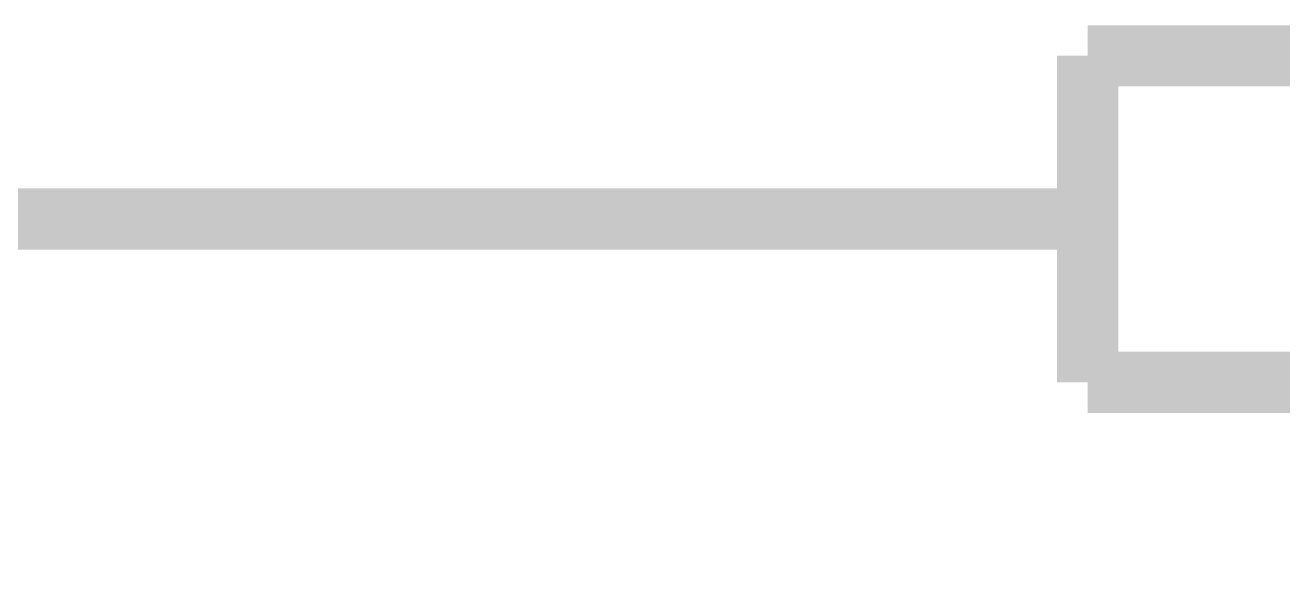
# Model space of a CAD drawing. Header units: inches. Extents: x 0 to 841, y 0 to 594.
# Drawn here: x 224.52 to 239.9, y 458.01 to 464.86 of the extents above; entities that cross this region are included whole.
import ezdxf

# ---------------------------------------------------------------- set-up
doc = ezdxf.new("R2010")
doc.units = ezdxf.units.IN
doc.layers.add('Sheet', color=255, linetype='Continuous')

msp = doc.modelspace()

# ---------------------------------------------------------------- linework, layer by layer
at = {"layer": 'Sheet'}
for points in [[(247.519, 464.489, 0.749, 0.749, 0), (237.514, 464.489, 0.749, 0.749, 0)], [(237.514, 464.489, 0.749, 0.749, 0), (237.514, 460.491, 0.749, 0.749, 0)], [(232.517, 462.49, 0.749, 0.749, 0), (212.518, 462.49, 0.749, 0.749, 0), (212.518, 429.992, 0.749, 0.749, 0), (350.005, 429.992, 0.749, 0.749, 0)], [(237.514, 462.49, 0.749, 0.749, 0), (232.517, 462.49, 0.749, 0.749, 0)], [(237.514, 462.49, 0.3, 0.3, 0), (232.517, 462.49, 0.3, 0.3, 0)], [(237.514, 460.491, 0.749, 0.749, 0), (247.519, 460.491, 0.749, 0.749, 0)]]:
    msp.add_lwpolyline(points, format="xyseb", dxfattribs=at)

doc.saveas('drawing.dxf')
